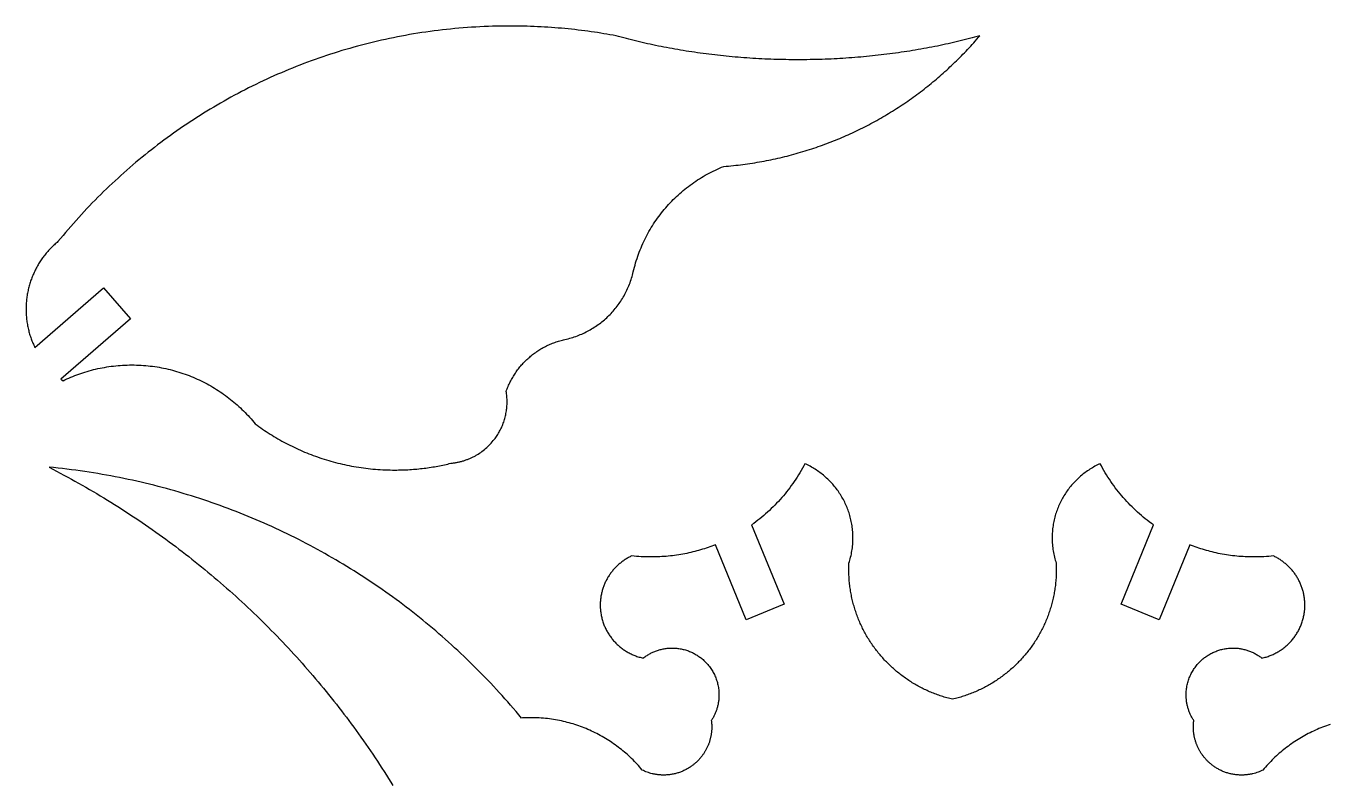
# Model space of a CAD drawing. Extents: x 205 to 567, y 321 to 897.
# Drawn here: x 209.9 to 307.3, y 840.3 to 897 of the extents above; entities that cross this region are included whole.
import ezdxf

# ---------------------------------------------------------------- set-up
doc = ezdxf.new("R2010")
doc.units = 0
doc.layers.add('Default_Layer', color=1, linetype='CONTINUOUS')

msp = doc.modelspace()

# ---------------------------------------------------------------- linework, layer by layer
at = {"layer": 'Default_Layer'}
msp.add_lwpolyline([(210.513, 872.915), (215.661, 877.386), (217.676, 875.066), (212.465, 870.541), (212.53, 870.492), (212.623, 870.426), (212.765, 870.494), (212.909, 870.561), (213.054, 870.627), (213.2, 870.69), (213.348, 870.751), (213.498, 870.81), (213.649, 870.868), (213.801, 870.923), (213.954, 870.977), (214.109, 871.028), (214.265, 871.078), (214.422, 871.125), (214.58, 871.17), (214.74, 871.214), (214.901, 871.255), (215.062, 871.293), (215.225, 871.33), (215.389, 871.365), (215.554, 871.397), (215.72, 871.427), (215.887, 871.455), (216.055, 871.48), (216.224, 871.503), (216.393, 871.524), (216.564, 871.543), (216.735, 871.559), (216.907, 871.572), (217.08, 871.584), (217.253, 871.592), (217.427, 871.599), (217.602, 871.602), (217.778, 871.604), (217.951, 871.602), (218.125, 871.599), (218.297, 871.593), (218.469, 871.584), (218.641, 871.573), (218.811, 871.559), (218.981, 871.543), (219.15, 871.525), (219.319, 871.504), (219.487, 871.481), (219.654, 871.456), (219.82, 871.428), (219.986, 871.399), (220.15, 871.366), (220.314, 871.332), (220.477, 871.295), (220.64, 871.256), (220.801, 871.215), (220.961, 871.171), (221.121, 871.126), (221.28, 871.078), (221.437, 871.028), (221.594, 870.976), (221.75, 870.922), (221.905, 870.865), (222.058, 870.807), (222.211, 870.746), (222.363, 870.684), (222.514, 870.619), (222.663, 870.553), (222.812, 870.484), (222.96, 870.414), (223.106, 870.341), (223.251, 870.267), (223.395, 870.19), (223.538, 870.112), (223.68, 870.031), (223.821, 869.949), (223.96, 869.865), (224.098, 869.779), (224.235, 869.692), (224.37, 869.602), (224.505, 869.511), (224.638, 869.417), (224.769, 869.323), (224.9, 869.226), (225.029, 869.127), (225.157, 869.027), (225.283, 868.925), (225.408, 868.822), (225.531, 868.716), (225.653, 868.61), (225.774, 868.501), (225.893, 868.391), (226.011, 868.279), (226.127, 868.166), (226.241, 868.051), (226.355, 867.934), (226.466, 867.816), (226.576, 867.697), (226.685, 867.575), (226.791, 867.453), (226.897, 867.329), (227, 867.203), (227.136, 867.103), (227.273, 867.003), (227.41, 866.905), (227.549, 866.808), (227.689, 866.713), (227.83, 866.619), (227.972, 866.526), (228.115, 866.435), (228.259, 866.344), (228.404, 866.256), (228.55, 866.168), (228.697, 866.082), (228.845, 865.998), (228.994, 865.914), (229.144, 865.832), (229.295, 865.752), (229.447, 865.673), (229.6, 865.595), (229.754, 865.519), (229.908, 865.444), (230.064, 865.371), (230.22, 865.299), (230.378, 865.229), (230.536, 865.16), (230.695, 865.093), (230.855, 865.027), (231.015, 864.963), (231.177, 864.9), (231.339, 864.839), (231.502, 864.779), (231.666, 864.721), (231.831, 864.664), (231.996, 864.609), (232.163, 864.556), (232.33, 864.504), (232.497, 864.454), (232.666, 864.406), (232.835, 864.359), (233.005, 864.314), (233.176, 864.27), (233.347, 864.228), (233.519, 864.188), (233.692, 864.149), (233.865, 864.112), (234.039, 864.077), (234.213, 864.044), (234.389, 864.012), (234.565, 863.982), (234.741, 863.954), (234.918, 863.927), (235.096, 863.902), (235.274, 863.879), (235.453, 863.858), (235.632, 863.839), (235.812, 863.821), (235.992, 863.805), (236.173, 863.791), (236.355, 863.779), (236.537, 863.769), (236.719, 863.76), (236.902, 863.754), (237.086, 863.749), (237.27, 863.746), (237.454, 863.745), (237.593, 863.746), (237.732, 863.747), (237.871, 863.75), (238.009, 863.754), (238.147, 863.759), (238.285, 863.764), (238.422, 863.771), (238.559, 863.779), (238.695, 863.788), (238.831, 863.798), (238.966, 863.809), (239.1, 863.821), (239.235, 863.834), (239.368, 863.847), (239.501, 863.862), (239.633, 863.878), (239.765, 863.895), (239.896, 863.912), (240.026, 863.931), (240.155, 863.95), (240.284, 863.971), (240.412, 863.992), (240.539, 864.014), (240.665, 864.037), (240.79, 864.061), (240.915, 864.086), (241.038, 864.112), (241.161, 864.138), (241.282, 864.165), (241.403, 864.194), (241.522, 864.223), (241.64, 864.252), (241.703, 864.259), (241.764, 864.266), (241.826, 864.273), (241.887, 864.282), (241.948, 864.291), (242.009, 864.301), (242.069, 864.312), (242.129, 864.324), (242.189, 864.336), (242.249, 864.349), (242.308, 864.363), (242.367, 864.377), (242.425, 864.393), (242.484, 864.409), (242.542, 864.426), (242.599, 864.443), (242.656, 864.461), (242.713, 864.48), (242.77, 864.5), (242.826, 864.52), (242.882, 864.541), (242.938, 864.563), (242.993, 864.586), (243.048, 864.609), (243.102, 864.632), (243.156, 864.657), (243.21, 864.682), (243.263, 864.708), (243.316, 864.734), (243.369, 864.761), (243.421, 864.789), (243.472, 864.818), (243.524, 864.847), (243.575, 864.876), (243.625, 864.907), (243.675, 864.937), (243.774, 865.001), (243.871, 865.067), (243.967, 865.136), (244.06, 865.207), (244.152, 865.28), (244.241, 865.355), (244.329, 865.433), (244.415, 865.513), (244.499, 865.595), (244.581, 865.679), (244.66, 865.765), (244.738, 865.853), (244.814, 865.944), (244.887, 866.036), (244.942, 866.109), (244.996, 866.183), (245.048, 866.258), (245.099, 866.334), (245.149, 866.412), (245.197, 866.491), (245.244, 866.57), (245.288, 866.651), (245.332, 866.733), (245.374, 866.816), (245.414, 866.9), (245.452, 866.985), (245.489, 867.07), (245.524, 867.157), (245.558, 867.245), (245.59, 867.333), (245.62, 867.423), (245.648, 867.513), (245.674, 867.604), (245.699, 867.696), (245.722, 867.788), (245.743, 867.882), (245.762, 867.976), (245.779, 868.071), (245.794, 868.166), (245.807, 868.262), (245.819, 868.359), (245.828, 868.456), (245.835, 868.554), (245.84, 868.653), (245.843, 868.752), (245.844, 868.851), (245.843, 868.954), (245.84, 869.056), (245.835, 869.157), (245.827, 869.257), (245.818, 869.354), (245.806, 869.449), (245.793, 869.542), (245.778, 869.631), (245.811, 869.723), (245.846, 869.813), (245.882, 869.904), (245.92, 869.993), (245.958, 870.081), (245.999, 870.169), (246.04, 870.256), (246.083, 870.342), (246.127, 870.428), (246.172, 870.512), (246.218, 870.596), (246.266, 870.679), (246.315, 870.761), (246.365, 870.842), (246.417, 870.922), (246.469, 871.001), (246.523, 871.08), (246.578, 871.157), (246.634, 871.233), (246.691, 871.309), (246.75, 871.384), (246.809, 871.457), (246.87, 871.53), (246.932, 871.602), (246.995, 871.672), (247.059, 871.742), (247.124, 871.81), (247.19, 871.878), (247.257, 871.944), (247.325, 872.01), (247.394, 872.074), (247.464, 872.137), (247.535, 872.199), (247.608, 872.26), (247.681, 872.32), (247.755, 872.379), (247.83, 872.437), (247.906, 872.493), (247.983, 872.548), (248.061, 872.602), (248.139, 872.655), (248.219, 872.707), (248.299, 872.757), (248.381, 872.806), (248.463, 872.854), (248.546, 872.901), (248.63, 872.946), (248.715, 872.991), (248.8, 873.033), (248.887, 873.075), (248.974, 873.115), (249.062, 873.154), (249.15, 873.192), (249.24, 873.228), (249.33, 873.263), (249.421, 873.296), (249.512, 873.328), (249.604, 873.359), (249.697, 873.388), (249.791, 873.416), (249.885, 873.442), (249.98, 873.467), (250.076, 873.49), (250.172, 873.512), (250.291, 873.54), (250.41, 873.569), (250.527, 873.6), (250.643, 873.634), (250.759, 873.669), (250.873, 873.706), (250.987, 873.746), (251.1, 873.787), (251.211, 873.83), (251.322, 873.875), (251.432, 873.921), (251.54, 873.97), (251.648, 874.02), (251.754, 874.073), (251.859, 874.127), (251.964, 874.182), (252.067, 874.24), (252.169, 874.299), (252.27, 874.36), (252.369, 874.423), (252.467, 874.487), (252.565, 874.553), (252.66, 874.621), (252.755, 874.69), (252.848, 874.761), (252.94, 874.833), (253.031, 874.907), (253.121, 874.983), (253.208, 875.06), (253.295, 875.138), (253.38, 875.218), (253.464, 875.3), (253.546, 875.383), (253.627, 875.467), (253.707, 875.553), (253.785, 875.64), (253.861, 875.729), (253.936, 875.819), (254.009, 875.91), (254.081, 876.002), (254.151, 876.096), (254.22, 876.191), (254.287, 876.288), (254.352, 876.385), (254.416, 876.484), (254.478, 876.584), (254.538, 876.686), (254.597, 876.788), (254.654, 876.892), (254.709, 876.996), (254.762, 877.102), (254.814, 877.209), (254.863, 877.317), (254.911, 877.426), (254.957, 877.536), (255.002, 877.647), (255.044, 877.76), (255.084, 877.873), (255.123, 877.987), (255.159, 878.102), (255.194, 878.218), (255.226, 878.335), (255.257, 878.452), (255.286, 878.571), (255.326, 878.74), (255.369, 878.909), (255.415, 879.076), (255.462, 879.242), (255.513, 879.407), (255.565, 879.571), (255.62, 879.734), (255.678, 879.895), (255.738, 880.055), (255.8, 880.214), (255.864, 880.372), (255.93, 880.528), (255.999, 880.684), (256.07, 880.838), (256.144, 880.99), (256.219, 881.141), (256.297, 881.291), (256.376, 881.44), (256.458, 881.587), (256.542, 881.732), (256.628, 881.877), (256.717, 882.019), (256.807, 882.161), (256.899, 882.301), (256.994, 882.439), (257.09, 882.576), (257.188, 882.711), (257.289, 882.844), (257.391, 882.977), (257.495, 883.107), (257.601, 883.236), (257.709, 883.363), (257.819, 883.489), (257.931, 883.612), (258.044, 883.735), (258.16, 883.855), (258.277, 883.974), (258.396, 884.091), (258.517, 884.206), (258.639, 884.319), (258.763, 884.431), (258.889, 884.541), (259.017, 884.649), (259.146, 884.755), (259.277, 884.859), (259.409, 884.961), (259.543, 885.062), (259.679, 885.16), (259.817, 885.257), (259.955, 885.351), (260.096, 885.444), (260.238, 885.534), (260.381, 885.623), (260.526, 885.709), (260.672, 885.794), (260.82, 885.876), (260.97, 885.956), (261.12, 886.034), (261.272, 886.11), (261.426, 886.184), (261.58, 886.256), (261.736, 886.325), (261.894, 886.392), (262.053, 886.457), (262.233, 886.472), (262.413, 886.488), (262.593, 886.505), (262.772, 886.523), (262.951, 886.543), (263.129, 886.563), (263.307, 886.584), (263.485, 886.607), (263.663, 886.63), (263.84, 886.655), (264.017, 886.681), (264.193, 886.708), (264.369, 886.736), (264.544, 886.765), (264.719, 886.795), (264.894, 886.826), (265.068, 886.858), (265.242, 886.891), (265.416, 886.925), (265.589, 886.961), (265.762, 886.997), (265.934, 887.034), (266.106, 887.073), (266.277, 887.112), (266.448, 887.153), (266.619, 887.194), (266.789, 887.237), (266.959, 887.281), (267.128, 887.325), (267.297, 887.371), (267.465, 887.417), (267.633, 887.465), (267.801, 887.514), (267.968, 887.563), (268.135, 887.614), (268.301, 887.666), (268.467, 887.718), (268.632, 887.772), (268.797, 887.826), (268.961, 887.882), (269.125, 887.939), (269.288, 887.996), (269.451, 888.055), (269.613, 888.114), (269.775, 888.175), (269.936, 888.236), (270.097, 888.298), (270.258, 888.362), (270.418, 888.426), (270.577, 888.491), (270.736, 888.557), (270.894, 888.624), (271.052, 888.693), (271.21, 888.762), (271.367, 888.831), (271.523, 888.902), (271.679, 888.974), (271.834, 889.047), (271.989, 889.12), (272.143, 889.195), (272.297, 889.27), (272.45, 889.347), (272.602, 889.424), (272.754, 889.502), (272.906, 889.581), (273.057, 889.661), (273.207, 889.742), (273.357, 889.824), (273.506, 889.906), (273.655, 889.99), (273.803, 890.074), (273.951, 890.159), (274.098, 890.245), (274.244, 890.332), (274.39, 890.42), (274.535, 890.509), (274.68, 890.598), (274.824, 890.689), (274.968, 890.78), (275.11, 890.872), (275.253, 890.965), (275.394, 891.059), (275.536, 891.153), (275.676, 891.249), (275.816, 891.345), (275.955, 891.442), (276.094, 891.54), (276.232, 891.639), (276.369, 891.739), (276.506, 891.839), (276.642, 891.94), (276.778, 892.042), (276.912, 892.145), (277.047, 892.249), (277.18, 892.353), (277.313, 892.458), (277.445, 892.564), (277.577, 892.671), (277.708, 892.779), (277.838, 892.887), (277.968, 892.996), (278.097, 893.106), (278.225, 893.217), (278.353, 893.328), (278.48, 893.44), (278.606, 893.553), (278.732, 893.667), (278.857, 893.781), (278.981, 893.897), (279.105, 894.013), (279.228, 894.129), (279.35, 894.247), (279.471, 894.365), (279.592, 894.484), (279.712, 894.604), (279.832, 894.724), (279.95, 894.845), (280.068, 894.967), (280.185, 895.089), (280.302, 895.213), (280.418, 895.337), (280.533, 895.461), (280.647, 895.587), (280.761, 895.713), (280.874, 895.839), (280.986, 895.967), (281.097, 896.095), (281.208, 896.224), (281.016, 896.171), (280.823, 896.119), (280.63, 896.067), (280.436, 896.017), (280.24, 895.967), (280.044, 895.918), (279.847, 895.869), (279.65, 895.821), (279.451, 895.774), (279.252, 895.728), (279.052, 895.682), (278.851, 895.638), (278.65, 895.594), (278.447, 895.55), (278.244, 895.508), (278.04, 895.466), (277.836, 895.425), (277.631, 895.385), (277.425, 895.345), (277.218, 895.307), (277.011, 895.269), (276.803, 895.232), (276.594, 895.195), (276.385, 895.16), (276.175, 895.125), (275.964, 895.091), (275.753, 895.058), (275.541, 895.026), (275.329, 894.994), (275.116, 894.964), (274.903, 894.934), (274.689, 894.905), (274.474, 894.877), (274.259, 894.849), (274.043, 894.823), (273.827, 894.797), (273.61, 894.773), (273.393, 894.749), (273.175, 894.725), (272.957, 894.703), (272.738, 894.682), (272.519, 894.661), (272.299, 894.642), (272.079, 894.623), (271.859, 894.605), (271.638, 894.588), (271.416, 894.572), (271.195, 894.557), (270.973, 894.542), (270.75, 894.529), (270.527, 894.516), (270.304, 894.505), (270.08, 894.494), (269.856, 894.484), (269.632, 894.475), (269.408, 894.467), (269.183, 894.46), (268.958, 894.454), (268.732, 894.449), (268.507, 894.445), (268.281, 894.441), (268.054, 894.439), (267.828, 894.438), (267.601, 894.437), (267.374, 894.438), (267.148, 894.439), (266.922, 894.441), (266.696, 894.445), (266.47, 894.449), (266.245, 894.454), (266.019, 894.46), (265.795, 894.467), (265.57, 894.475), (265.346, 894.484), (265.122, 894.494), (264.898, 894.505), (264.675, 894.516), (264.452, 894.529), (264.23, 894.542), (264.008, 894.557), (263.786, 894.572), (263.565, 894.588), (263.344, 894.605), (263.123, 894.623), (262.903, 894.642), (262.684, 894.661), (262.464, 894.682), (262.246, 894.703), (262.027, 894.725), (261.81, 894.749), (261.592, 894.773), (261.376, 894.797), (261.159, 894.823), (260.944, 894.849), (260.728, 894.877), (260.514, 894.905), (260.3, 894.934), (260.086, 894.964), (259.873, 894.994), (259.661, 895.026), (259.449, 895.058), (259.238, 895.091), (259.027, 895.125), (258.817, 895.16), (258.608, 895.195), (258.399, 895.232), (258.192, 895.269), (257.984, 895.307), (257.778, 895.345), (257.572, 895.385), (257.366, 895.425), (257.162, 895.466), (256.958, 895.508), (256.755, 895.55), (256.553, 895.594), (256.351, 895.638), (256.15, 895.682), (255.95, 895.728), (255.751, 895.774), (255.552, 895.821), (255.355, 895.869), (255.158, 895.918), (254.962, 895.967), (254.767, 896.017), (254.572, 896.067), (254.379, 896.119), (254.186, 896.171), (253.995, 896.224), (253.769, 896.267), (253.542, 896.309), (253.312, 896.35), (253.081, 896.39), (252.847, 896.428), (252.612, 896.465), (252.375, 896.501), (252.136, 896.536), (251.896, 896.57), (251.654, 896.602), (251.411, 896.633), (251.166, 896.662), (250.919, 896.69), (250.671, 896.717), (250.422, 896.743), (250.171, 896.767), (249.92, 896.79), (249.667, 896.811), (249.413, 896.831), (249.158, 896.85), (248.901, 896.867), (248.644, 896.883), (248.386, 896.897), (248.127, 896.91), (247.868, 896.922), (247.607, 896.931), (247.346, 896.94), (247.085, 896.947), (246.822, 896.952), (246.559, 896.956), (246.296, 896.958), (246.032, 896.959), (245.714, 896.958), (245.395, 896.955), (245.078, 896.949), (244.761, 896.941), (244.444, 896.931), (244.128, 896.918), (243.813, 896.904), (243.498, 896.887), (243.184, 896.867), (242.871, 896.846), (242.558, 896.822), (242.245, 896.797), (241.934, 896.769), (241.623, 896.738), (241.312, 896.706), (241.003, 896.671), (240.693, 896.635), (240.385, 896.596), (240.077, 896.555), (239.77, 896.511), (239.464, 896.466), (239.158, 896.418), (238.853, 896.369), (238.549, 896.317), (238.245, 896.263), (237.942, 896.207), (237.64, 896.149), (237.339, 896.089), (237.038, 896.027), (236.738, 895.963), (236.439, 895.896), (236.141, 895.828), (235.843, 895.757), (235.546, 895.685), (235.25, 895.61), (234.955, 895.534), (234.661, 895.455), (234.367, 895.375), (234.075, 895.292), (233.783, 895.208), (233.492, 895.121), (233.201, 895.032), (232.912, 894.942), (232.624, 894.849), (232.336, 894.755), (232.049, 894.659), (231.763, 894.56), (231.478, 894.46), (231.194, 894.358), (230.911, 894.254), (230.629, 894.148), (230.347, 894.04), (230.067, 893.93), (229.788, 893.818), (229.509, 893.705), (229.231, 893.589), (228.955, 893.472), (228.679, 893.352), (228.404, 893.231), (228.131, 893.108), (227.858, 892.984), (227.586, 892.857), (227.316, 892.729), (227.046, 892.599), (226.777, 892.467), (226.51, 892.333), (226.243, 892.197), (225.978, 892.06), (225.713, 891.921), (225.45, 891.78), (225.187, 891.637), (224.926, 891.492), (224.666, 891.346), (224.407, 891.198), (224.149, 891.049), (223.892, 890.897), (223.636, 890.744), (223.381, 890.589), (223.127, 890.433), (222.875, 890.274), (222.624, 890.115), (222.374, 889.953), (222.125, 889.79), (221.877, 889.625), (221.63, 889.458), (221.385, 889.29), (221.14, 889.12), (220.897, 888.949), (220.655, 888.775), (220.415, 888.601), (220.175, 888.424), (219.937, 888.246), (219.7, 888.067), (219.464, 887.886), (219.23, 887.703), (218.997, 887.519), (218.765, 887.333), (218.534, 887.145), (218.304, 886.956), (218.076, 886.766), (217.849, 886.574), (217.624, 886.38), (217.4, 886.185), (217.177, 885.988), (216.955, 885.79), (216.735, 885.591), (216.516, 885.39), (216.298, 885.187), (216.082, 884.983), (215.867, 884.777), (215.654, 884.57), (215.442, 884.362), (215.231, 884.152), (215.022, 883.941), (214.814, 883.728), (214.607, 883.514), (214.402, 883.298), (214.198, 883.081), (213.996, 882.863), (213.795, 882.643), (213.596, 882.422), (213.398, 882.199), (213.202, 881.975), (213.007, 881.75), (212.813, 881.523), (212.621, 881.295), (212.431, 881.066), (212.242, 880.835), (212.173, 880.778), (212.106, 880.72), (212.04, 880.661), (211.974, 880.601), (211.909, 880.54), (211.845, 880.479), (211.782, 880.417), (211.719, 880.353), (211.658, 880.289), (211.597, 880.225), (211.537, 880.159), (211.479, 880.093), (211.421, 880.026), (211.364, 879.958), (211.307, 879.889), (211.252, 879.819), (211.198, 879.749), (211.144, 879.678), (211.092, 879.607), (211.04, 879.534), (210.99, 879.461), (210.94, 879.388), (210.892, 879.313), (210.844, 879.238), (210.798, 879.162), (210.752, 879.086), (210.708, 879.009), (210.664, 878.931), (210.622, 878.852), (210.58, 878.773), (210.54, 878.694), (210.5, 878.613), (210.462, 878.533), (210.425, 878.451), (210.389, 878.369), (210.354, 878.286), (210.32, 878.203), (210.287, 878.12), (210.256, 878.035), (210.225, 877.95), (210.196, 877.865), (210.168, 877.779), (210.141, 877.693), (210.115, 877.606), (210.09, 877.519), (210.066, 877.431), (210.044, 877.342), (210.023, 877.254), (210.003, 877.164), (209.984, 877.075), (209.967, 876.984), (209.951, 876.894), (209.936, 876.803), (209.922, 876.711), (209.909, 876.62), (209.898, 876.527), (209.888, 876.435), (209.88, 876.342), (209.872, 876.248), (209.866, 876.155), (209.862, 876.061), (209.858, 875.966), (209.856, 875.871), (209.856, 875.776), (209.856, 875.679), (209.858, 875.582), (209.862, 875.485), (209.867, 875.389), (209.873, 875.293), (209.881, 875.197), (209.89, 875.102), (209.9, 875.008), (209.912, 874.914), (209.925, 874.82), (209.939, 874.727), (209.954, 874.634), (209.971, 874.542), (209.989, 874.45), (210.008, 874.359), (210.029, 874.269), (210.051, 874.179), (210.073, 874.09), (210.098, 874.001), (210.123, 873.913), (210.149, 873.826), (210.177, 873.739), (210.205, 873.654), (210.235, 873.568), (210.266, 873.484), (210.298, 873.4), (210.331, 873.317), (210.366, 873.235), (210.401, 873.154), (210.437, 873.074), (210.475, 872.994), (210.513, 872.915)], close=True, dxfattribs=at)
msp.add_lwpolyline([(307.421, 844.702), (307.279, 844.656), (307.139, 844.608), (307, 844.558), (306.861, 844.506), (306.723, 844.452), (306.586, 844.396), (306.45, 844.339), (306.315, 844.279), (306.181, 844.218), (306.048, 844.156), (305.916, 844.091), (305.785, 844.025), (305.655, 843.957), (305.526, 843.887), (305.398, 843.816), (305.271, 843.742), (305.145, 843.668), (305.02, 843.591), (304.897, 843.513), (304.774, 843.433), (304.653, 843.352), (304.532, 843.269), (304.413, 843.185), (304.295, 843.098), (304.179, 843.011), (304.063, 842.922), (303.949, 842.831), (303.836, 842.739), (303.724, 842.645), (303.613, 842.55), (303.504, 842.453), (303.396, 842.355), (303.289, 842.255), (303.184, 842.154), (303.08, 842.052), (302.977, 841.948), (302.876, 841.843), (302.776, 841.736), (302.677, 841.628), (302.58, 841.519), (302.484, 841.409), (302.39, 841.297), (302.302, 841.254), (302.211, 841.213), (302.119, 841.175), (302.026, 841.139), (301.93, 841.106), (301.833, 841.075), (301.734, 841.047), (301.634, 841.022), (301.584, 841.01), (301.533, 840.999), (301.482, 840.989), (301.43, 840.979), (301.379, 840.97), (301.327, 840.962), (301.274, 840.955), (301.222, 840.948), (301.169, 840.942), (301.116, 840.937), (301.062, 840.933), (301.009, 840.929), (300.955, 840.927), (300.901, 840.925), (300.846, 840.923), (300.792, 840.923), (300.718, 840.924), (300.645, 840.926), (300.572, 840.93), (300.499, 840.935), (300.427, 840.941), (300.355, 840.949), (300.284, 840.958), (300.213, 840.969), (300.143, 840.981), (300.073, 840.995), (300.003, 841.009), (299.935, 841.025), (299.866, 841.043), (299.798, 841.061), (299.731, 841.081), (299.665, 841.102), (299.599, 841.125), (299.533, 841.148), (299.469, 841.173), (299.404, 841.199), (299.341, 841.226), (299.278, 841.255), (299.216, 841.284), (299.155, 841.315), (299.094, 841.346), (299.034, 841.379), (298.975, 841.413), (298.917, 841.448), (298.859, 841.484), (298.803, 841.521), (298.747, 841.559), (298.692, 841.598), (298.649, 841.63), (298.607, 841.661), (298.565, 841.694), (298.524, 841.727), (298.483, 841.761), (298.443, 841.795), (298.404, 841.829), (298.364, 841.865), (298.326, 841.901), (298.288, 841.937), (298.25, 841.974), (298.213, 842.011), (298.177, 842.049), (298.141, 842.088), (298.106, 842.127), (298.071, 842.166), (298.037, 842.206), (298.003, 842.246), (297.97, 842.287), (297.938, 842.329), (297.906, 842.37), (297.874, 842.413), (297.844, 842.456), (297.814, 842.499), (297.784, 842.542), (297.756, 842.586), (297.728, 842.631), (297.7, 842.676), (297.673, 842.721), (297.647, 842.767), (297.622, 842.813), (297.597, 842.86), (297.573, 842.907), (297.549, 842.954), (297.526, 843.002), (297.504, 843.05), (297.483, 843.099), (297.462, 843.148), (297.442, 843.197), (297.423, 843.246), (297.404, 843.296), (297.386, 843.347), (297.369, 843.397), (297.353, 843.448), (297.337, 843.499), (297.322, 843.551), (297.308, 843.603), (297.294, 843.655), (297.282, 843.708), (297.27, 843.76), (297.259, 843.813), (297.249, 843.867), (297.239, 843.92), (297.23, 843.974), (297.222, 844.028), (297.215, 844.083), (297.209, 844.138), (297.203, 844.192), (297.199, 844.248), (297.195, 844.303), (297.192, 844.359), (297.19, 844.414), (297.189, 844.47), (297.188, 844.527), (297.189, 844.59), (297.19, 844.652), (297.193, 844.714), (297.196, 844.775), (297.201, 844.835), (297.206, 844.893), (297.213, 844.95), (297.22, 845.004), (297.187, 845.055), (297.155, 845.107), (297.123, 845.16), (297.093, 845.213), (297.063, 845.266), (297.034, 845.321), (297.006, 845.376), (296.979, 845.432), (296.954, 845.488), (296.929, 845.545), (296.905, 845.603), (296.882, 845.661), (296.86, 845.719), (296.839, 845.778), (296.819, 845.838), (296.8, 845.898), (296.782, 845.959), (296.765, 846.02), (296.749, 846.082), (296.735, 846.144), (296.721, 846.207), (296.709, 846.27), (296.697, 846.334), (296.687, 846.398), (296.678, 846.462), (296.67, 846.527), (296.664, 846.592), (296.658, 846.657), (296.654, 846.723), (296.651, 846.789), (296.649, 846.856), (296.648, 846.922), (296.649, 847.018), (296.653, 847.113), (296.66, 847.207), (296.668, 847.3), (296.679, 847.393), (296.693, 847.485), (296.709, 847.576), (296.727, 847.666), (296.748, 847.756), (296.771, 847.844), (296.796, 847.932), (296.823, 848.018), (296.853, 848.104), (296.884, 848.189), (296.918, 848.273), (296.954, 848.355), (296.992, 848.437), (297.032, 848.517), (297.073, 848.596), (297.117, 848.674), (297.163, 848.751), (297.211, 848.826), (297.26, 848.9), (297.312, 848.973), (297.365, 849.045), (297.419, 849.115), (297.476, 849.184), (297.534, 849.251), (297.594, 849.316), (297.656, 849.381), (297.719, 849.443), (297.784, 849.504), (297.843, 849.557), (297.903, 849.609), (297.964, 849.659), (298.026, 849.708), (298.09, 849.755), (298.155, 849.801), (298.22, 849.846), (298.287, 849.889), (298.355, 849.931), (298.424, 849.971), (298.494, 850.009), (298.565, 850.046), (298.637, 850.082), (298.709, 850.116), (298.783, 850.148), (298.858, 850.179), (298.933, 850.208), (299.009, 850.235), (299.086, 850.26), (299.164, 850.284), (299.243, 850.306), (299.322, 850.326), (299.402, 850.345), (299.483, 850.361), (299.564, 850.376), (299.646, 850.389), (299.729, 850.4), (299.812, 850.409), (299.896, 850.416), (299.98, 850.421), (300.065, 850.424), (300.151, 850.425), (300.227, 850.424), (300.304, 850.422), (300.38, 850.418), (300.455, 850.412), (300.53, 850.405), (300.605, 850.396), (300.679, 850.385), (300.752, 850.373), (300.825, 850.36), (300.898, 850.345), (300.97, 850.329), (301.041, 850.311), (301.112, 850.292), (301.182, 850.271), (301.251, 850.249), (301.32, 850.225), (301.388, 850.201), (301.455, 850.174), (301.522, 850.147), (301.588, 850.118), (301.653, 850.088), (301.718, 850.056), (301.781, 850.024), (301.844, 849.99), (301.906, 849.955), (301.967, 849.918), (302.028, 849.881), (302.087, 849.842), (302.146, 849.802), (302.203, 849.761), (302.26, 849.719), (302.316, 849.676), (302.395, 849.693), (302.474, 849.713), (302.552, 849.734), (302.63, 849.756), (302.707, 849.78), (302.783, 849.805), (302.858, 849.832), (302.933, 849.86), (303.007, 849.89), (303.081, 849.92), (303.153, 849.953), (303.225, 849.986), (303.296, 850.021), (303.366, 850.057), (303.436, 850.095), (303.504, 850.133), (303.572, 850.173), (303.639, 850.215), (303.705, 850.257), (303.77, 850.301), (303.834, 850.346), (303.897, 850.392), (303.959, 850.439), (304.02, 850.488), (304.081, 850.537), (304.14, 850.588), (304.198, 850.64), (304.256, 850.692), (304.312, 850.746), (304.367, 850.801), (304.421, 850.857), (304.474, 850.914), (304.526, 850.973), (304.577, 851.032), (304.627, 851.092), (304.675, 851.153), (304.723, 851.215), (304.769, 851.278), (304.814, 851.341), (304.858, 851.406), (304.9, 851.472), (304.942, 851.538), (304.982, 851.606), (305.021, 851.674), (305.058, 851.743), (305.094, 851.813), (305.129, 851.883), (305.163, 851.955), (305.195, 852.027), (305.226, 852.1), (305.256, 852.173), (305.284, 852.248), (305.31, 852.323), (305.336, 852.398), (305.36, 852.475), (305.382, 852.552), (305.403, 852.63), (305.422, 852.708), (305.44, 852.787), (305.457, 852.866), (305.471, 852.946), (305.485, 853.027), (305.496, 853.108), (305.507, 853.19), (305.512, 853.241), (305.517, 853.294), (305.521, 853.349), (305.525, 853.405), (305.528, 853.462), (305.53, 853.52), (305.531, 853.578), (305.531, 853.637), (305.531, 853.713), (305.529, 853.789), (305.525, 853.864), (305.52, 853.939), (305.514, 854.014), (305.506, 854.088), (305.498, 854.162), (305.487, 854.235), (305.476, 854.308), (305.463, 854.381), (305.449, 854.453), (305.434, 854.525), (305.417, 854.596), (305.399, 854.666), (305.38, 854.737), (305.36, 854.806), (305.338, 854.875), (305.315, 854.944), (305.291, 855.012), (305.266, 855.08), (305.24, 855.147), (305.212, 855.213), (305.184, 855.279), (305.154, 855.344), (305.123, 855.409), (305.091, 855.473), (305.058, 855.536), (305.024, 855.599), (304.988, 855.661), (304.952, 855.722), (304.915, 855.783), (304.876, 855.842), (304.837, 855.902), (304.796, 855.96), (304.755, 856.018), (304.712, 856.075), (304.669, 856.131), (304.624, 856.187), (304.579, 856.241), (304.532, 856.295), (304.485, 856.348), (304.437, 856.401), (304.388, 856.452), (304.338, 856.503), (304.287, 856.553), (304.235, 856.601), (304.182, 856.649), (304.129, 856.697), (304.074, 856.743), (304.019, 856.788), (303.963, 856.832), (303.906, 856.876), (303.849, 856.918), (303.79, 856.96), (303.731, 857), (303.671, 857.04), (303.61, 857.078), (303.549, 857.116), (303.487, 857.152), (303.424, 857.188), (303.36, 857.222), (303.296, 857.256), (303.231, 857.288), (303.165, 857.319), (302.999, 857.301), (302.827, 857.285), (302.651, 857.271), (302.47, 857.259), (302.285, 857.25), (302.098, 857.244), (301.908, 857.24), (301.718, 857.238), (301.556, 857.239), (301.394, 857.242), (301.234, 857.247), (301.073, 857.254), (300.914, 857.263), (300.754, 857.273), (300.596, 857.286), (300.438, 857.3), (300.281, 857.316), (300.125, 857.334), (299.969, 857.354), (299.814, 857.376), (299.66, 857.399), (299.506, 857.425), (299.354, 857.452), (299.202, 857.48), (299.052, 857.511), (298.902, 857.543), (298.753, 857.576), (298.605, 857.612), (298.458, 857.649), (298.313, 857.687), (298.168, 857.728), (298.024, 857.769), (297.882, 857.813), (297.74, 857.858), (297.6, 857.904), (297.461, 857.952), (297.323, 858.002), (297.187, 858.053), (297.052, 858.105), (296.918, 858.159), (294.623, 852.543), (291.779, 853.705), (294.203, 859.637), (294.047, 859.75), (293.894, 859.865), (293.742, 859.982), (293.593, 860.101), (293.445, 860.222), (293.299, 860.345), (293.156, 860.47), (293.014, 860.597), (292.874, 860.726), (292.736, 860.856), (292.6, 860.989), (292.466, 861.124), (292.334, 861.261), (292.204, 861.399), (292.075, 861.54), (291.949, 861.682), (291.825, 861.826), (291.703, 861.973), (291.583, 862.121), (291.465, 862.271), (291.35, 862.423), (291.236, 862.577), (291.124, 862.733), (291.014, 862.89), (290.907, 863.05), (290.801, 863.212), (290.698, 863.375), (290.597, 863.54), (290.498, 863.707), (290.401, 863.876), (290.306, 864.047), (290.213, 864.22), (290.114, 864.173), (290.015, 864.125), (289.918, 864.075), (289.821, 864.023), (289.726, 863.97), (289.632, 863.916), (289.539, 863.859), (289.446, 863.802), (289.356, 863.742), (289.266, 863.681), (289.177, 863.619), (289.09, 863.555), (289.004, 863.49), (288.919, 863.423), (288.835, 863.355), (288.752, 863.286), (288.671, 863.215), (288.591, 863.143), (288.513, 863.069), (288.435, 862.994), (288.359, 862.918), (288.285, 862.841), (288.212, 862.762), (288.14, 862.682), (288.07, 862.601), (288.001, 862.518), (287.933, 862.435), (287.867, 862.35), (287.803, 862.264), (287.74, 862.177), (287.679, 862.089), (287.619, 862), (287.56, 861.909), (287.504, 861.818), (287.448, 861.725), (287.395, 861.632), (287.343, 861.537), (287.293, 861.442), (287.244, 861.345), (287.197, 861.248), (287.152, 861.149), (287.109, 861.05), (287.067, 860.95), (287.027, 860.849), (286.989, 860.747), (286.952, 860.644), (286.918, 860.54), (286.885, 860.436), (286.854, 860.331), (286.825, 860.225), (286.798, 860.118), (286.773, 860.01), (286.749, 859.902), (286.728, 859.793), (286.708, 859.684), (286.691, 859.573), (286.675, 859.462), (286.662, 859.351), (286.65, 859.239), (286.641, 859.126), (286.634, 859.013), (286.628, 858.899), (286.625, 858.784), (286.624, 858.67), (286.625, 858.544), (286.629, 858.419), (286.635, 858.294), (286.644, 858.171), (286.655, 858.048), (286.669, 857.927), (286.684, 857.807), (286.702, 857.688), (286.723, 857.57), (286.745, 857.453), (286.769, 857.338), (286.796, 857.225), (286.825, 857.113), (286.855, 857.003), (286.888, 856.895), (286.922, 856.788), (286.927, 856.679), (286.93, 856.562), (286.933, 856.44), (286.933, 856.316), (286.933, 856.206), (286.931, 856.096), (286.928, 855.986), (286.924, 855.876), (286.918, 855.767), (286.912, 855.658), (286.904, 855.549), (286.895, 855.441), (286.885, 855.332), (286.874, 855.225), (286.862, 855.117), (286.849, 855.01), (286.834, 854.904), (286.818, 854.797), (286.801, 854.691), (286.784, 854.586), (286.764, 854.48), (286.744, 854.376), (286.723, 854.271), (286.701, 854.167), (286.677, 854.064), (286.653, 853.96), (286.627, 853.858), (286.601, 853.755), (286.573, 853.653), (286.544, 853.552), (286.515, 853.451), (286.484, 853.35), (286.452, 853.25), (286.419, 853.15), (286.385, 853.051), (286.35, 852.952), (286.314, 852.854), (286.277, 852.756), (286.239, 852.659), (286.201, 852.562), (286.161, 852.465), (286.12, 852.369), (286.078, 852.274), (286.035, 852.179), (285.991, 852.085), (285.946, 851.991), (285.901, 851.898), (285.854, 851.806), (285.806, 851.713), (285.758, 851.622), (285.708, 851.531), (285.658, 851.44), (285.607, 851.351), (285.555, 851.261), (285.501, 851.173), (285.447, 851.085), (285.393, 850.997), (285.337, 850.91), (285.28, 850.824), (285.223, 850.738), (285.164, 850.653), (285.105, 850.569), (285.045, 850.485), (284.984, 850.402), (284.922, 850.32), (284.859, 850.238), (284.796, 850.157), (284.732, 850.076), (284.666, 849.997), (284.601, 849.917), (284.534, 849.839), (284.466, 849.761), (284.398, 849.684), (284.329, 849.608), (284.259, 849.532), (284.188, 849.457), (284.117, 849.383), (284.044, 849.31), (283.971, 849.237), (283.898, 849.165), (283.823, 849.094), (283.748, 849.023), (283.672, 848.954), (283.595, 848.885), (283.518, 848.817), (283.44, 848.749), (283.361, 848.683), (283.281, 848.617), (283.201, 848.552), (283.12, 848.488), (283.038, 848.424), (282.956, 848.362), (282.873, 848.3), (282.789, 848.239), (282.705, 848.179), (282.62, 848.119), (282.534, 848.061), (282.448, 848.003), (282.361, 847.947), (282.274, 847.891), (282.185, 847.836), (282.097, 847.782), (282.007, 847.729), (281.917, 847.676), (281.826, 847.625), (281.735, 847.574), (281.643, 847.525), (281.551, 847.476), (281.458, 847.428), (281.364, 847.381), (281.27, 847.335), (281.175, 847.29), (281.08, 847.246), (280.984, 847.203), (280.888, 847.161), (280.791, 847.12), (280.694, 847.08), (280.596, 847.04), (280.497, 847.002), (280.398, 846.965), (280.299, 846.929), (280.199, 846.893), (280.098, 846.859), (279.997, 846.826), (279.896, 846.794), (279.794, 846.762), (279.691, 846.732), (279.588, 846.703), (279.485, 846.675), (279.381, 846.648), (279.277, 846.622), (279.172, 846.597), (279.068, 846.622), (278.963, 846.648), (278.86, 846.675), (278.756, 846.703), (278.653, 846.732), (278.551, 846.762), (278.449, 846.794), (278.347, 846.826), (278.246, 846.859), (278.146, 846.893), (278.046, 846.929), (277.946, 846.965), (277.847, 847.002), (277.749, 847.04), (277.651, 847.08), (277.554, 847.12), (277.457, 847.161), (277.36, 847.203), (277.264, 847.246), (277.169, 847.29), (277.075, 847.335), (276.98, 847.381), (276.887, 847.428), (276.794, 847.476), (276.701, 847.525), (276.61, 847.574), (276.518, 847.625), (276.428, 847.676), (276.338, 847.729), (276.248, 847.782), (276.159, 847.836), (276.071, 847.891), (275.984, 847.947), (275.897, 848.003), (275.81, 848.061), (275.725, 848.119), (275.64, 848.179), (275.555, 848.239), (275.472, 848.3), (275.389, 848.362), (275.306, 848.424), (275.225, 848.488), (275.144, 848.552), (275.063, 848.617), (274.984, 848.683), (274.905, 848.749), (274.827, 848.817), (274.749, 848.885), (274.673, 848.954), (274.597, 849.023), (274.522, 849.094), (274.447, 849.165), (274.373, 849.237), (274.3, 849.31), (274.228, 849.383), (274.157, 849.457), (274.086, 849.532), (274.016, 849.608), (273.947, 849.684), (273.878, 849.761), (273.811, 849.839), (273.744, 849.917), (273.678, 849.997), (273.613, 850.076), (273.549, 850.157), (273.485, 850.238), (273.423, 850.32), (273.361, 850.402), (273.3, 850.485), (273.24, 850.569), (273.18, 850.653), (273.122, 850.738), (273.065, 850.824), (273.008, 850.91), (272.952, 850.997), (272.897, 851.085), (272.843, 851.173), (272.79, 851.261), (272.738, 851.351), (272.687, 851.44), (272.636, 851.531), (272.587, 851.622), (272.538, 851.713), (272.491, 851.806), (272.444, 851.898), (272.398, 851.991), (272.353, 852.085), (272.31, 852.179), (272.267, 852.274), (272.225, 852.369), (272.184, 852.465), (272.144, 852.562), (272.105, 852.659), (272.067, 852.756), (272.03, 852.854), (271.994, 852.952), (271.959, 853.051), (271.926, 853.15), (271.893, 853.25), (271.861, 853.35), (271.83, 853.451), (271.8, 853.552), (271.772, 853.653), (271.744, 853.755), (271.717, 853.858), (271.692, 853.96), (271.667, 854.064), (271.644, 854.167), (271.622, 854.271), (271.6, 854.376), (271.58, 854.48), (271.561, 854.586), (271.543, 854.691), (271.526, 854.797), (271.511, 854.904), (271.496, 855.01), (271.483, 855.117), (271.47, 855.225), (271.459, 855.332), (271.449, 855.441), (271.44, 855.549), (271.433, 855.658), (271.426, 855.767), (271.421, 855.876), (271.417, 855.986), (271.414, 856.096), (271.412, 856.206), (271.411, 856.316), (271.412, 856.44), (271.414, 856.562), (271.418, 856.679), (271.422, 856.788), (271.457, 856.895), (271.49, 857.003), (271.52, 857.113), (271.549, 857.225), (271.575, 857.338), (271.6, 857.453), (271.622, 857.57), (271.642, 857.688), (271.66, 857.807), (271.676, 857.927), (271.689, 858.048), (271.7, 858.171), (271.709, 858.294), (271.715, 858.419), (271.719, 858.544), (271.72, 858.67), (271.719, 858.784), (271.716, 858.899), (271.711, 859.013), (271.704, 859.126), (271.694, 859.239), (271.683, 859.351), (271.669, 859.462), (271.654, 859.573), (271.636, 859.684), (271.617, 859.793), (271.595, 859.902), (271.572, 860.01), (271.547, 860.118), (271.52, 860.225), (271.491, 860.331), (271.46, 860.436), (271.427, 860.54), (271.392, 860.644), (271.356, 860.747), (271.318, 860.849), (271.278, 860.95), (271.236, 861.05), (271.193, 861.149), (271.147, 861.248), (271.101, 861.345), (271.052, 861.442), (271.002, 861.537), (270.95, 861.632), (270.896, 861.725), (270.841, 861.818), (270.784, 861.909), (270.726, 862), (270.666, 862.089), (270.605, 862.177), (270.542, 862.264), (270.477, 862.35), (270.411, 862.435), (270.344, 862.518), (270.275, 862.601), (270.205, 862.682), (270.133, 862.762), (270.06, 862.841), (269.985, 862.918), (269.909, 862.994), (269.832, 863.069), (269.753, 863.143), (269.673, 863.215), (269.592, 863.286), (269.51, 863.355), (269.426, 863.423), (269.341, 863.49), (269.255, 863.555), (269.167, 863.619), (269.079, 863.681), (268.989, 863.742), (268.898, 863.802), (268.806, 863.859), (268.713, 863.916), (268.619, 863.97), (268.523, 864.023), (268.427, 864.075), (268.329, 864.125), (268.231, 864.173), (268.131, 864.22), (268.039, 864.047), (267.944, 863.876), (267.847, 863.707), (267.748, 863.54), (267.647, 863.375), (267.543, 863.212), (267.438, 863.05), (267.33, 862.89), (267.221, 862.733), (267.109, 862.577), (266.995, 862.423), (266.879, 862.271), (266.761, 862.121), (266.641, 861.973), (266.519, 861.826), (266.395, 861.682), (266.269, 861.54), (266.141, 861.399), (266.011, 861.261), (265.879, 861.124), (265.745, 860.989), (265.609, 860.856), (265.471, 860.726), (265.331, 860.597), (265.189, 860.47), (265.045, 860.345), (264.9, 860.222), (264.752, 860.101), (264.602, 859.982), (264.451, 859.865), (264.297, 859.75), (264.142, 859.637), (266.566, 853.705), (263.722, 852.543), (261.427, 858.159), (261.293, 858.105), (261.158, 858.053), (261.021, 858.002), (260.884, 857.952), (260.745, 857.904), (260.604, 857.858), (260.463, 857.813), (260.32, 857.769), (260.177, 857.728), (260.032, 857.687), (259.886, 857.649), (259.739, 857.612), (259.592, 857.576), (259.443, 857.543), (259.293, 857.511), (259.142, 857.48), (258.991, 857.452), (258.838, 857.425), (258.685, 857.399), (258.531, 857.376), (258.376, 857.354), (258.22, 857.334), (258.064, 857.316), (257.906, 857.3), (257.749, 857.286), (257.59, 857.273), (257.431, 857.263), (257.271, 857.254), (257.111, 857.247), (256.95, 857.242), (256.789, 857.239), (256.627, 857.238), (256.436, 857.24), (256.247, 857.244), (256.059, 857.25), (255.875, 857.259), (255.694, 857.271), (255.517, 857.285), (255.346, 857.301), (255.18, 857.319), (255.114, 857.288), (255.049, 857.256), (254.985, 857.222), (254.921, 857.188), (254.858, 857.152), (254.796, 857.116), (254.734, 857.078), (254.674, 857.04), (254.614, 857), (254.555, 856.96), (254.496, 856.918), (254.438, 856.876), (254.382, 856.832), (254.326, 856.788), (254.27, 856.743), (254.216, 856.697), (254.162, 856.649), (254.11, 856.601), (254.058, 856.553), (254.007, 856.503), (253.957, 856.452), (253.908, 856.401), (253.86, 856.348), (253.812, 856.295), (253.766, 856.241), (253.72, 856.187), (253.676, 856.131), (253.632, 856.075), (253.59, 856.018), (253.548, 855.96), (253.508, 855.902), (253.469, 855.842), (253.43, 855.783), (253.393, 855.722), (253.356, 855.661), (253.321, 855.599), (253.287, 855.536), (253.254, 855.473), (253.222, 855.409), (253.191, 855.344), (253.161, 855.279), (253.132, 855.213), (253.105, 855.147), (253.079, 855.08), (253.053, 855.012), (253.029, 854.944), (253.007, 854.875), (252.985, 854.806), (252.965, 854.737), (252.946, 854.666), (252.928, 854.596), (252.911, 854.525), (252.896, 854.453), (252.882, 854.381), (252.869, 854.308), (252.857, 854.235), (252.847, 854.162), (252.838, 854.088), (252.831, 854.014), (252.824, 853.939), (252.82, 853.864), (252.816, 853.789), (252.814, 853.713), (252.813, 853.637), (252.814, 853.578), (252.815, 853.52), (252.817, 853.462), (252.82, 853.405), (252.823, 853.349), (252.828, 853.294), (252.832, 853.241), (252.838, 853.19), (252.848, 853.108), (252.86, 853.027), (252.873, 852.946), (252.888, 852.866), (252.905, 852.787), (252.922, 852.708), (252.942, 852.63), (252.963, 852.552), (252.985, 852.475), (253.009, 852.398), (253.034, 852.323), (253.061, 852.248), (253.089, 852.173), (253.119, 852.1), (253.149, 852.027), (253.182, 851.955), (253.215, 851.883), (253.25, 851.813), (253.286, 851.743), (253.324, 851.674), (253.363, 851.606), (253.403, 851.538), (253.444, 851.472), (253.487, 851.406), (253.531, 851.341), (253.576, 851.278), (253.622, 851.215), (253.669, 851.153), (253.718, 851.092), (253.768, 851.032), (253.818, 850.973), (253.87, 850.914), (253.923, 850.857), (253.977, 850.801), (254.033, 850.746), (254.089, 850.692), (254.146, 850.64), (254.205, 850.588), (254.264, 850.537), (254.324, 850.488), (254.385, 850.439), (254.448, 850.392), (254.511, 850.346), (254.575, 850.301), (254.64, 850.257), (254.706, 850.215), (254.773, 850.173), (254.84, 850.133), (254.909, 850.095), (254.978, 850.057), (255.049, 850.021), (255.12, 849.986), (255.191, 849.953), (255.264, 849.92), (255.337, 849.89), (255.411, 849.86), (255.486, 849.832), (255.562, 849.805), (255.638, 849.78), (255.715, 849.756), (255.792, 849.734), (255.871, 849.713), (255.949, 849.693), (256.029, 849.676), (256.085, 849.719), (256.141, 849.761), (256.199, 849.802), (256.258, 849.842), (256.317, 849.881), (256.377, 849.918), (256.439, 849.955), (256.501, 849.99), (256.563, 850.024), (256.627, 850.056), (256.691, 850.088), (256.757, 850.118), (256.823, 850.147), (256.889, 850.174), (256.957, 850.201), (257.025, 850.225), (257.094, 850.249), (257.163, 850.271), (257.233, 850.292), (257.304, 850.311), (257.375, 850.329), (257.447, 850.345), (257.519, 850.36), (257.592, 850.373), (257.666, 850.385), (257.74, 850.396), (257.815, 850.405), (257.89, 850.412), (257.965, 850.418), (258.041, 850.422), (258.117, 850.424), (258.194, 850.425), (258.279, 850.424), (258.364, 850.421), (258.449, 850.416), (258.533, 850.409), (258.616, 850.4), (258.698, 850.389), (258.781, 850.376), (258.862, 850.361), (258.943, 850.345), (259.023, 850.326), (259.102, 850.306), (259.181, 850.284), (259.258, 850.26), (259.335, 850.235), (259.412, 850.208), (259.487, 850.179), (259.562, 850.148), (259.635, 850.116), (259.708, 850.082), (259.78, 850.046), (259.851, 850.009), (259.921, 849.971), (259.99, 849.931), (260.057, 849.889), (260.124, 849.846), (260.19, 849.801), (260.255, 849.755), (260.318, 849.708), (260.381, 849.659), (260.442, 849.609), (260.502, 849.557), (260.561, 849.504), (260.625, 849.443), (260.689, 849.381), (260.75, 849.316), (260.81, 849.251), (260.869, 849.184), (260.925, 849.115), (260.98, 849.045), (261.033, 848.973), (261.084, 848.9), (261.134, 848.826), (261.182, 848.751), (261.227, 848.674), (261.271, 848.596), (261.313, 848.517), (261.353, 848.437), (261.391, 848.355), (261.427, 848.273), (261.46, 848.189), (261.492, 848.104), (261.521, 848.018), (261.549, 847.932), (261.574, 847.844), (261.597, 847.756), (261.617, 847.666), (261.636, 847.576), (261.652, 847.485), (261.665, 847.393), (261.676, 847.3), (261.685, 847.207), (261.691, 847.113), (261.695, 847.018), (261.697, 846.922), (261.696, 846.856), (261.694, 846.789), (261.691, 846.723), (261.687, 846.657), (261.681, 846.592), (261.674, 846.527), (261.667, 846.462), (261.658, 846.398), (261.647, 846.334), (261.636, 846.27), (261.624, 846.207), (261.61, 846.144), (261.595, 846.082), (261.58, 846.02), (261.563, 845.959), (261.545, 845.898), (261.526, 845.838), (261.506, 845.778), (261.485, 845.719), (261.463, 845.661), (261.44, 845.603), (261.416, 845.545), (261.391, 845.488), (261.365, 845.432), (261.338, 845.376), (261.311, 845.321), (261.282, 845.266), (261.252, 845.213), (261.222, 845.16), (261.19, 845.107), (261.158, 845.055), (261.125, 845.004), (261.132, 844.95), (261.138, 844.893), (261.144, 844.835), (261.148, 844.775), (261.152, 844.714), (261.154, 844.652), (261.156, 844.59), (261.156, 844.527), (261.156, 844.47), (261.155, 844.414), (261.153, 844.359), (261.15, 844.303), (261.146, 844.248), (261.141, 844.192), (261.136, 844.138), (261.129, 844.083), (261.122, 844.028), (261.114, 843.974), (261.106, 843.92), (261.096, 843.867), (261.086, 843.813), (261.075, 843.76), (261.063, 843.708), (261.05, 843.655), (261.037, 843.603), (261.023, 843.551), (261.008, 843.499), (260.992, 843.448), (260.976, 843.397), (260.958, 843.347), (260.941, 843.296), (260.922, 843.246), (260.903, 843.197), (260.883, 843.148), (260.862, 843.099), (260.84, 843.05), (260.818, 843.002), (260.796, 842.954), (260.772, 842.907), (260.748, 842.86), (260.723, 842.813), (260.697, 842.767), (260.671, 842.721), (260.644, 842.676), (260.617, 842.631), (260.589, 842.586), (260.56, 842.542), (260.531, 842.499), (260.501, 842.456), (260.47, 842.413), (260.439, 842.37), (260.407, 842.329), (260.375, 842.287), (260.342, 842.246), (260.308, 842.206), (260.274, 842.166), (260.239, 842.127), (260.204, 842.088), (260.168, 842.049), (260.131, 842.011), (260.094, 841.974), (260.057, 841.937), (260.019, 841.901), (259.98, 841.865), (259.941, 841.829), (259.901, 841.795), (259.861, 841.761), (259.821, 841.727), (259.779, 841.694), (259.738, 841.661), (259.696, 841.63), (259.653, 841.598), (259.598, 841.559), (259.542, 841.521), (259.485, 841.484), (259.428, 841.448), (259.369, 841.413), (259.31, 841.379), (259.25, 841.346), (259.19, 841.315), (259.128, 841.284), (259.066, 841.255), (259.004, 841.226), (258.94, 841.199), (258.876, 841.173), (258.811, 841.148), (258.746, 841.125), (258.68, 841.102), (258.613, 841.081), (258.546, 841.061), (258.478, 841.043), (258.41, 841.025), (258.341, 841.009), (258.272, 840.995), (258.202, 840.981), (258.132, 840.969), (258.061, 840.958), (257.989, 840.949), (257.918, 840.941), (257.846, 840.935), (257.773, 840.93), (257.7, 840.926), (257.627, 840.924), (257.553, 840.923), (257.498, 840.923), (257.444, 840.925), (257.39, 840.927), (257.336, 840.929), (257.283, 840.933), (257.229, 840.937), (257.176, 840.942), (257.123, 840.948), (257.07, 840.955), (257.018, 840.962), (256.966, 840.97), (256.914, 840.979), (256.863, 840.989), (256.812, 840.999), (256.761, 841.01), (256.71, 841.022), (256.61, 841.047), (256.512, 841.075), (256.415, 841.106), (256.319, 841.139), (256.225, 841.175), (256.133, 841.213), (256.043, 841.254), (255.955, 841.297), (255.86, 841.409), (255.765, 841.519), (255.667, 841.628), (255.569, 841.736), (255.469, 841.843), (255.368, 841.948), (255.265, 842.052), (255.161, 842.154), (255.055, 842.255), (254.949, 842.355), (254.841, 842.453), (254.731, 842.55), (254.621, 842.645), (254.509, 842.739), (254.396, 842.831), (254.282, 842.922), (254.166, 843.011), (254.049, 843.098), (253.931, 843.185), (253.812, 843.269), (253.692, 843.352), (253.571, 843.433), (253.448, 843.513), (253.324, 843.591), (253.2, 843.668), (253.074, 843.742), (252.947, 843.816), (252.819, 843.887), (252.69, 843.957), (252.56, 844.025), (252.429, 844.091), (252.296, 844.156), (252.163, 844.218), (252.029, 844.279), (251.894, 844.339), (251.758, 844.396), (251.622, 844.452), (251.484, 844.506), (251.345, 844.558), (251.206, 844.608), (251.065, 844.656), (250.924, 844.702), (250.782, 844.747), (250.639, 844.789), (250.495, 844.83), (250.351, 844.868), (250.205, 844.905), (250.059, 844.94), (249.912, 844.972), (249.765, 845.003), (249.616, 845.032), (249.467, 845.058), (249.318, 845.083), (249.167, 845.105), (249.016, 845.126), (248.864, 845.144), (248.712, 845.161), (248.559, 845.175), (248.406, 845.187), (248.251, 845.197), (248.097, 845.204), (247.941, 845.21), (247.786, 845.213), (247.629, 845.214), (247.536, 845.214), (247.443, 845.213), (247.352, 845.211), (247.261, 845.208), (247.173, 845.205), (247.086, 845.201), (247.002, 845.196), (246.921, 845.191), (246.719, 845.434), (246.515, 845.676), (246.31, 845.917), (246.103, 846.156), (245.895, 846.394), (245.686, 846.631), (245.475, 846.866), (245.263, 847.101), (245.049, 847.333), (244.834, 847.565), (244.618, 847.795), (244.4, 848.024), (244.181, 848.252), (243.961, 848.478), (243.74, 848.703), (243.517, 848.927), (243.293, 849.149), (243.067, 849.37), (242.84, 849.589), (242.612, 849.807), (242.383, 850.024), (242.152, 850.24), (241.92, 850.454), (241.687, 850.666), (241.453, 850.877), (241.217, 851.087), (240.98, 851.295), (240.742, 851.502), (240.503, 851.708), (240.262, 851.912), (240.02, 852.114), (239.777, 852.316), (239.532, 852.515), (239.287, 852.714), (239.04, 852.91), (238.792, 853.106), (238.543, 853.3), (238.292, 853.492), (238.041, 853.683), (237.788, 853.872), (237.534, 854.06), (237.279, 854.247), (237.023, 854.431), (236.765, 854.615), (236.507, 854.797), (236.247, 854.977), (235.986, 855.156), (235.724, 855.333), (235.461, 855.508), (235.197, 855.682), (234.931, 855.855), (234.665, 856.026), (234.397, 856.195), (234.129, 856.363), (233.859, 856.529), (233.588, 856.694), (233.316, 856.857), (233.043, 857.018), (232.769, 857.178), (232.494, 857.336), (232.217, 857.493), (231.94, 857.648), (231.662, 857.801), (231.382, 857.953), (231.102, 858.103), (230.82, 858.251), (230.538, 858.398), (230.254, 858.543), (229.97, 858.686), (229.684, 858.828), (229.398, 858.968), (229.11, 859.106), (228.822, 859.242), (228.532, 859.377), (228.242, 859.51), (227.95, 859.642), (227.658, 859.772), (227.364, 859.9), (227.07, 860.026), (226.774, 860.15), (226.478, 860.273), (226.181, 860.394), (225.882, 860.513), (225.583, 860.631), (225.283, 860.746), (224.982, 860.86), (224.68, 860.973), (224.378, 861.083), (224.074, 861.191), (223.769, 861.298), (223.464, 861.403), (223.157, 861.506), (222.85, 861.607), (222.542, 861.707), (222.233, 861.805), (221.923, 861.9), (221.612, 861.994), (221.301, 862.086), (220.988, 862.177), (220.675, 862.265), (220.361, 862.352), (220.046, 862.436), (219.73, 862.519), (219.413, 862.6), (219.096, 862.679), (218.778, 862.756), (218.459, 862.831), (218.139, 862.904), (217.818, 862.975), (217.497, 863.045), (217.175, 863.112), (216.852, 863.178), (216.528, 863.241), (216.203, 863.303), (215.878, 863.363), (215.552, 863.42), (215.225, 863.476), (214.898, 863.53), (214.57, 863.582), (214.241, 863.631), (213.911, 863.679), (213.581, 863.725), (213.249, 863.769), (212.918, 863.81), (212.585, 863.85), (212.252, 863.888), (211.918, 863.924), (211.583, 863.957), (211.862, 863.812), (212.14, 863.666), (212.417, 863.519), (212.693, 863.37), (212.969, 863.221), (213.243, 863.07), (213.517, 862.918), (213.789, 862.765), (214.061, 862.611), (214.332, 862.455), (214.602, 862.299), (214.871, 862.141), (215.139, 861.982), (215.406, 861.822), (215.672, 861.661), (215.938, 861.498), (216.202, 861.335), (216.466, 861.17), (216.728, 861.004), (216.99, 860.837), (217.251, 860.669), (217.51, 860.5), (217.769, 860.33), (218.027, 860.158), (218.284, 859.986), (218.54, 859.812), (218.796, 859.637), (219.05, 859.461), (219.303, 859.284), (219.555, 859.106), (219.807, 858.926), (220.057, 858.746), (220.307, 858.565), (220.555, 858.382), (220.803, 858.198), (221.05, 858.013), (221.295, 857.827), (221.54, 857.64), (221.784, 857.452), (222.026, 857.263), (222.268, 857.073), (222.509, 856.881), (222.749, 856.689), (222.988, 856.495), (223.226, 856.301), (223.462, 856.105), (223.698, 855.908), (223.933, 855.71), (224.167, 855.511), (224.4, 855.311), (224.632, 855.11), (224.863, 854.908), (225.093, 854.705), (225.322, 854.501), (225.55, 854.296), (225.777, 854.089), (226.003, 853.882), (226.228, 853.673), (226.452, 853.464), (226.675, 853.253), (226.897, 853.042), (227.117, 852.829), (227.337, 852.615), (227.556, 852.401), (227.774, 852.185), (227.991, 851.968), (228.206, 851.75), (228.421, 851.531), (228.635, 851.312), (228.847, 851.091), (229.059, 850.869), (229.27, 850.646), (229.479, 850.422), (229.688, 850.197), (229.895, 849.971), (230.102, 849.744), (230.307, 849.516), (230.511, 849.287), (230.714, 849.057), (230.917, 848.826), (231.118, 848.594), (231.318, 848.361), (231.517, 848.127), (231.715, 847.892), (231.911, 847.656), (232.107, 847.42), (232.302, 847.182), (232.495, 846.943), (232.688, 846.703), (232.879, 846.462), (233.07, 846.22), (233.259, 845.977), (233.447, 845.734), (233.634, 845.489), (233.82, 845.243), (234.005, 844.997), (234.189, 844.749), (234.372, 844.5), (234.553, 844.251), (234.734, 844.001), (234.913, 843.749), (235.092, 843.497), (235.269, 843.243), (235.445, 842.989), (235.62, 842.734), (235.794, 842.478), (235.966, 842.221), (236.138, 841.963), (236.308, 841.704), (236.478, 841.444), (236.646, 841.183), (236.813, 840.921), (236.979, 840.659), (237.144, 840.395), (237.307, 840.131)], dxfattribs=at)

doc.saveas('drawing.dxf')
